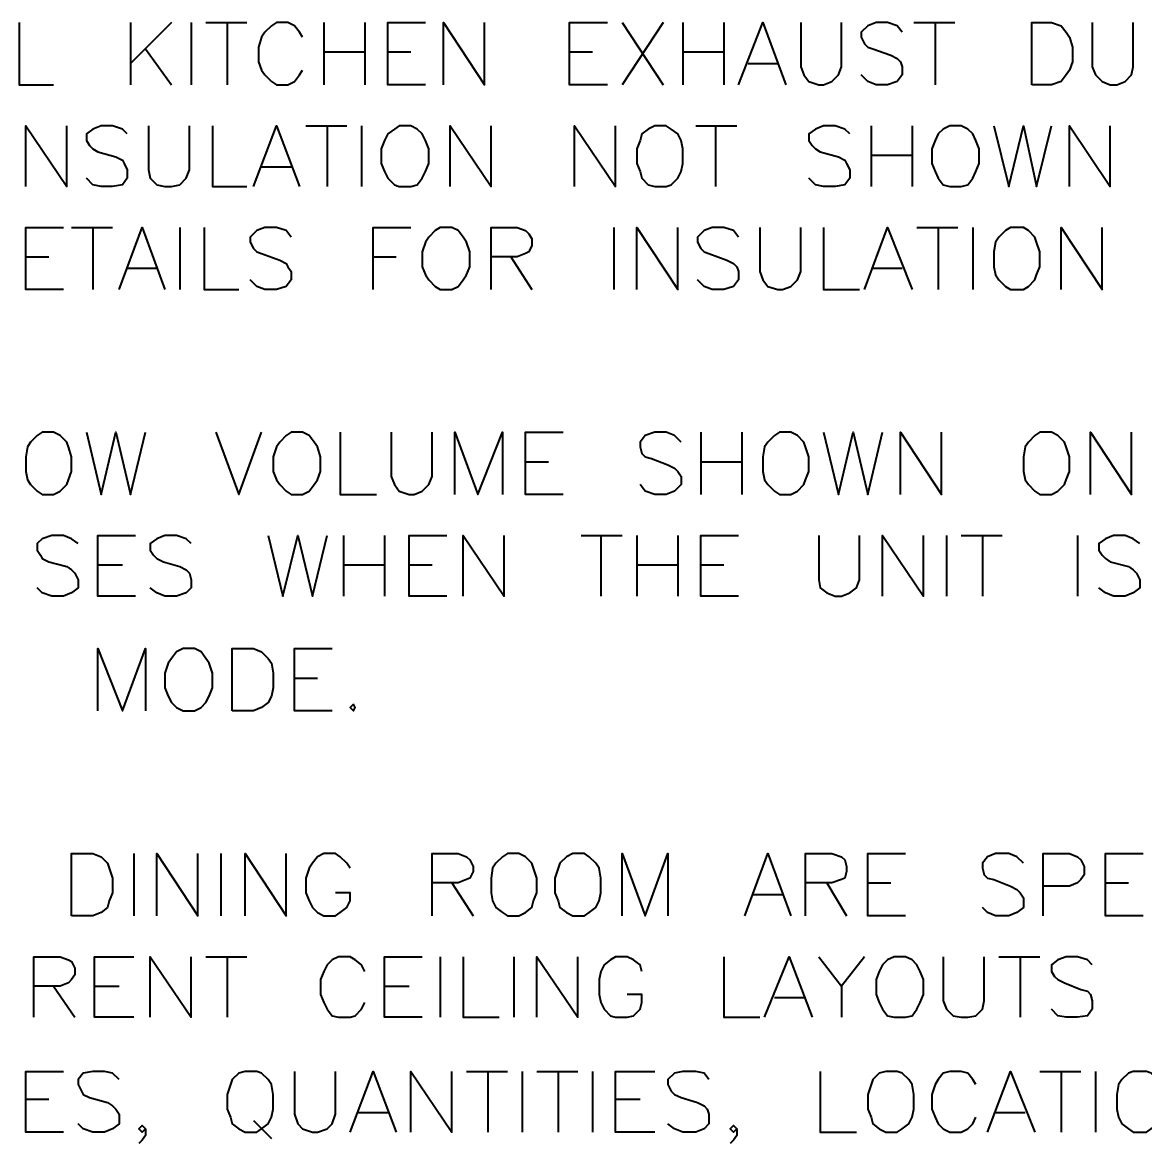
# Model space of a CAD drawing. Header units: inches. Extents: x 5 to 516, y -193 to 129.
# Drawn here: x 363.06 to 369.91, y -171.89 to -165.05 of the extents above; entities that cross this region are included whole.
import ezdxf

# ---------------------------------------------------------------- set-up
doc = ezdxf.new("R2010")
doc.units = ezdxf.units.IN
doc.header["$MEASUREMENT"] = 0
doc.layers.add('PDF10_Geometry', color=7, linetype='Continuous')

msp = doc.modelspace()

# ---------------------------------------------------------------- linework, layer by layer
at = {"layer": 'PDF10_Geometry', "lineweight": 40}
for points in [[(363.0393521, -165.0458871), (363.0393521, -165.4258717), (363.2493435, -165.4258717)], [(363.7193245, -165.0458871), (363.7193245, -165.4258717)], [(363.9693245, -165.0458871), (363.7193346, -165.295877)], [(364.0893196, -165.0458871), (364.0893196, -165.4258717)], [(364.1793126, -165.0458871), (364.4293024, -165.0458871)], [(364.3093039, -165.0458871), (364.3093039, -165.4258717)], [(364.769292, -165.1358835), (364.7492928, -165.1058847), (364.719294, -165.0658863), (364.6792956, -165.0458871), (364.6092985, -165.0458871), (364.5792997, -165.0658863), (364.5393013, -165.1058847), (364.5193021, -165.1358835), (364.499303, -165.195881), (364.499303, -165.2858774), (364.5193021, -165.3358754), (364.5393013, -165.3658741), (364.5792997, -165.4058725), (364.6092985, -165.4258717), (364.6792956, -165.4258717), (364.719294, -165.4058725), (364.7492928, -165.3658741), (364.769292, -165.3358754)], [(364.8992833, -165.0458871), (364.8992833, -165.4258717)], [(365.1492698, -165.0458871), (365.1492698, -165.4258717)], [(365.5192615, -165.4258717), (365.2892709, -165.4258717), (365.2892709, -165.0458871), (365.5192615, -165.0458871)], [(365.6292503, -165.4258717), (365.6292503, -165.0458871), (365.8792401, -165.4258717), (365.8792401, -165.0458871)], [(366.6292199, -165.4258717), (366.3992292, -165.4258717), (366.3992292, -165.0458871), (366.6292199, -165.0458871)], [(366.9692027, -165.0458871), (366.7192128, -165.4258717)], [(366.7192162, -165.0458871), (366.969206, -165.4258717)], [(367.0891978, -165.0458871), (367.0891978, -165.4258717)], [(367.3391842, -165.0458871), (367.3391842, -165.4258717)], [(367.4291772, -165.4258717), (367.5791711, -165.0458871), (367.7191654, -165.4258717)], [(367.8091685, -165.0458871), (367.8091685, -165.3158762), (367.8291677, -165.3658741), (367.8591665, -165.4058725), (367.9191641, -165.4258717), (367.9491629, -165.4258717), (367.9991608, -165.4058725), (368.0391592, -165.3658741), (368.0591584, -165.3158762), (368.0591584, -165.0458871)], [(368.4291366, -165.1058847), (368.3991378, -165.0658863), (368.3391402, -165.0458871), (368.2691431, -165.0458871), (368.2191451, -165.0658863), (368.1791467, -165.1058847), (368.1791467, -165.1358835), (368.1991459, -165.1758818), (368.2191451, -165.195881), (368.2491439, -165.2058806), (368.3591394, -165.245879), (368.3991378, -165.2658782), (368.419137, -165.2858774), (368.4291366, -165.3158762), (368.4291366, -165.3658741), (368.3991378, -165.4058725), (368.3391402, -165.4258717), (368.2691431, -165.4258717), (368.2191451, -165.4058725), (368.1791467, -165.3658741)], [(368.4991371, -165.0458871), (368.749127, -165.0458871)], [(368.6291285, -165.0458871), (368.6291285, -165.4258717)], [(369.5890895, -165.0458871), (369.5890895, -165.3158762), (369.6090887, -165.3658741), (369.649087, -165.4058725), (369.699085, -165.4258717), (369.7390834, -165.4258717), (369.7890813, -165.4058725), (369.8290797, -165.3658741), (369.8390793, -165.3158762), (369.8390793, -165.0458871)], [(363.809331, -165.2058806), (363.9693245, -165.4258717)], [(364.8992833, -165.2258798), (365.1492732, -165.2258798)], [(365.2892709, -165.2258798), (365.4292652, -165.2258798)], [(366.3992292, -165.2258798), (366.5392235, -165.2258798)], [(367.0891978, -165.2258798), (367.3391876, -165.2258798)], [(367.4891815, -165.295877), (367.6691742, -165.295877)], [(363.0793505, -166.0458465), (363.0793505, -165.6758615), (363.3293403, -166.0458465), (363.3293403, -165.6758615)], [(363.6993321, -165.7258595), (363.6693333, -165.6958607), (363.6093357, -165.6758615), (363.5393386, -165.6758615), (363.4893406, -165.6958607), (363.4493422, -165.7258595), (363.4493422, -165.7658579), (363.4693414, -165.7958567), (363.4893406, -165.8158559), (363.5193394, -165.835855), (363.6293349, -165.8658538), (363.6693333, -165.885853), (363.6793329, -165.9058522), (363.6993321, -165.9458506), (363.6993321, -165.9958485), (363.6693333, -166.0358469), (363.6093357, -166.0458465), (363.5393386, -166.0458465), (363.4893406, -166.0358469), (363.4493422, -165.9958485)], [(363.8293234, -165.6758615), (363.8293234, -165.9458506), (363.839323, -165.9958485), (363.8793214, -166.0358469), (363.9293193, -166.0458465), (363.9693177, -166.0458465), (364.0193157, -166.0358469), (364.059314, -165.9958485), (364.0793132, -165.9458506), (364.0793132, -165.6758615)], [(364.2193109, -165.6758615), (364.2193109, -166.0458465), (364.4293024, -166.0458465)], [(364.4692974, -166.0458465), (364.6092917, -165.6758615), (364.749286, -166.0458465)], [(364.7892844, -165.6758615), (365.0392742, -165.6758615)], [(364.9192757, -165.6758615), (364.9192757, -166.0458465)], [(365.1292774, -165.6758615), (365.1292774, -166.0458465)], [(365.6692487, -166.0458465), (365.6692487, -165.6758615), (365.9192385, -166.0458465), (365.9192385, -165.6758615)], [(366.4292178, -166.0458465), (366.4292178, -165.6758615), (366.6792076, -166.0458465), (366.6792076, -165.6758615)], [(367.1691945, -165.6758615), (367.4191844, -165.6758615)], [(367.2891897, -165.6758615), (367.2891897, -166.0458465)], [(368.1091496, -165.7258595), (368.0791508, -165.6958607), (368.0191532, -165.6758615), (367.9491561, -165.6758615), (367.8991581, -165.6958607), (367.8591597, -165.7258595), (367.8591597, -165.7658579), (367.8791589, -165.7958567), (367.8991581, -165.8158559), (367.9291569, -165.835855), (368.0391524, -165.8658538), (368.0791508, -165.885853), (368.0891504, -165.9058522), (368.1091496, -165.9458506), (368.1091496, -165.9958485), (368.0791508, -166.0358469), (368.0191532, -166.0458465), (367.9491561, -166.0458465), (367.8991581, -166.0358469), (367.8591597, -165.9958485)], [(368.2391545, -165.6758615), (368.2391545, -166.0458465)], [(368.4891409, -165.6758615), (368.4891409, -166.0458465)], [(368.9891138, -165.6758615), (369.0791102, -166.0458465), (369.1691065, -165.6758615), (369.2491033, -166.0458465), (369.3390996, -165.6758615)], [(369.4491019, -166.0458465), (369.4491019, -165.6758615), (369.6990918, -166.0458465), (369.6990918, -165.6758615)], [(368.2391545, -165.8558542), (368.4891443, -165.8558542)], [(364.519292, -165.9258514), (364.6992847, -165.9258514)], [(363.3093411, -166.6758209), (363.0793505, -166.6758209), (363.0793505, -166.2958364), (363.3093411, -166.2958364)], [(363.3593391, -166.2958364), (363.6093289, -166.2958364)], [(363.489344, -166.2958364), (363.489344, -166.6758209)], [(363.6493375, -166.6758209), (363.7893318, -166.2958364), (363.9293261, -166.6758209)], [(364.0193191, -166.2958364), (364.0193191, -166.6758209)], [(364.1693164, -166.2958364), (364.1693164, -166.6758209), (364.3793078, -166.6758209)], [(364.6992914, -166.3558339), (364.6692927, -166.3158356), (364.6092951, -166.2958364), (364.5392979, -166.2958364), (364.4893, -166.3158356), (364.4493016, -166.3558339), (364.4493016, -166.3858327), (364.4693008, -166.4258311), (364.4893, -166.4458303), (364.5192988, -166.4558299), (364.6292943, -166.4958282), (364.6692927, -166.5158274), (364.6792923, -166.5358266), (364.6992914, -166.5658254), (364.6992914, -166.6158234), (364.6692927, -166.6558217), (364.6092951, -166.6758209), (364.5392979, -166.6758209), (364.4893, -166.6558217), (364.4493016, -166.6158234)], [(365.1992779, -166.6758209), (365.1992779, -166.2958364), (365.4292686, -166.2958364)], [(365.9192487, -166.6758209), (365.9192487, -166.2958364), (366.0792422, -166.2958364), (366.1292402, -166.3158356), (366.1492393, -166.3358347), (366.1692385, -166.3658335), (366.1692385, -166.4058319), (366.1492393, -166.4458303), (366.1292402, -166.4558299), (366.0792422, -166.4758291), (365.9192487, -166.4758291)], [(366.6692081, -166.2958364), (366.6692081, -166.6758209)], [(366.8092091, -166.6758209), (366.8092091, -166.2958364), (367.059199, -166.6758209), (367.059199, -166.2958364)], [(367.4291772, -166.3558339), (367.3991784, -166.3158356), (367.3391808, -166.2958364), (367.2691837, -166.2958364), (367.2191857, -166.3158356), (367.1791873, -166.3558339), (367.1791873, -166.3858327), (367.1991865, -166.4258311), (367.2191857, -166.4458303), (367.2491845, -166.4558299), (367.35918, -166.4958282), (367.3991784, -166.5158274), (367.4191776, -166.5358266), (367.4291772, -166.5658254), (367.4291772, -166.6158234), (367.3991784, -166.6558217), (367.3391808, -166.6758209), (367.2691837, -166.6758209), (367.2191857, -166.6558217), (367.1791873, -166.6158234)], [(367.5591685, -166.2958364), (367.5591685, -166.5658254), (367.5791677, -166.6158234), (367.6091665, -166.6558217), (367.6691641, -166.6758209), (367.6991628, -166.6758209), (367.7491608, -166.6558217), (367.7891592, -166.6158234), (367.8091584, -166.5658254), (367.8091584, -166.2958364)], [(367.9491561, -166.2958364), (367.9491561, -166.6758209), (368.1691471, -166.6758209)], [(368.1991425, -166.6758209), (368.3391368, -166.2958364), (368.4891308, -166.6758209)], [(368.5191295, -166.2958364), (368.7691194, -166.2958364)], [(368.6491344, -166.2958364), (368.6491344, -166.6758209)], [(368.8591225, -166.2958364), (368.8591225, -166.6758209)], [(369.3990938, -166.6758209), (369.3990938, -166.2958364), (369.6490836, -166.6758209), (369.6490836, -166.2958364)], [(363.0793505, -166.4758291), (363.2193448, -166.4758291)], [(365.1992779, -166.4758291), (365.3392722, -166.4758291)], [(366.0392302, -166.4758291), (366.169225, -166.6758209)], [(363.6993321, -166.5458262), (363.8793247, -166.5458262)], [(368.2491507, -166.5458262), (368.4291434, -166.5458262)], [(363.4493456, -167.5457856), (363.5393419, -167.9257702), (363.6293383, -167.5457856), (363.7193346, -167.9257702), (363.809331, -167.5457856)], [(364.2393033, -167.5457856), (364.3792977, -167.9257702), (364.519292, -167.5457856)], [(364.9992725, -167.5457856), (364.9992725, -167.9257702), (365.2192635, -167.9257702)], [(365.3092633, -167.5457856), (365.3092633, -167.8157746), (365.3292625, -167.8657726), (365.3592613, -167.905771), (365.4192588, -167.9257702), (365.4492576, -167.9257702), (365.4992556, -167.905771), (365.5392539, -167.8657726), (365.5592531, -167.8157746), (365.5592531, -167.5457856)], [(365.6992508, -167.9257702), (365.6992508, -167.5457856), (365.8392452, -167.9257702), (365.9892391, -167.5457856), (365.9892391, -167.9257702)], [(366.3592274, -167.9257702), (366.1292368, -167.9257702), (366.1292368, -167.5457856), (366.3592274, -167.5457856)], [(367.079188, -167.6057832), (367.0391896, -167.5657848), (366.9891917, -167.5457856), (366.9191945, -167.5457856), (366.8591969, -167.5657848), (366.8291982, -167.6057832), (366.8291982, -167.6357819), (366.8391978, -167.6757803), (366.8591969, -167.6957795), (366.8991953, -167.7057791), (366.9991913, -167.7457775), (367.0391896, -167.7657767), (367.0591888, -167.7857759), (367.079188, -167.8157746), (367.079188, -167.8657726), (367.0391896, -167.905771), (366.9891917, -167.9257702), (366.9191945, -167.9257702), (366.8591969, -167.905771), (366.8291982, -167.8657726)], [(367.1991967, -167.5457856), (367.1991967, -167.9257702)], [(367.4491832, -167.5457856), (367.4491832, -167.9257702)], [(367.9491561, -167.5457856), (368.0391524, -167.9257702), (368.1291488, -167.5457856), (368.2191451, -167.9257702), (368.3091415, -167.5457856)], [(368.4191404, -167.9257702), (368.4191404, -167.5457856), (368.6691302, -167.9257702), (368.6691302, -167.5457856)], [(369.5790933, -167.9257702), (369.5790933, -167.5457856), (369.8290831, -167.9257702), (369.8290831, -167.5457856)], [(366.1292368, -167.7257783), (366.2692311, -167.7257783)], [(367.1991967, -167.7257783), (367.4491866, -167.7257783)], [(363.3993375, -168.225758), (363.3593391, -168.1957592), (363.3093411, -168.17576), (363.239344, -168.17576), (363.1793464, -168.1957592), (363.1493476, -168.225758), (363.1493476, -168.2657564), (363.1693468, -168.2957551), (363.1793464, -168.3157543), (363.2193448, -168.3357535), (363.3293403, -168.3657523), (363.3593391, -168.3857515), (363.3793383, -168.4057507), (363.3993375, -168.4457491), (363.3993375, -168.495747), (363.3593391, -168.5257458), (363.3093411, -168.545745), (363.239344, -168.545745), (363.1793464, -168.5257458), (363.1493476, -168.495747)], [(363.7493232, -168.545745), (363.5193326, -168.545745), (363.5193326, -168.17576), (363.7493232, -168.17576)], [(364.0893196, -168.225758), (364.0593208, -168.1957592), (363.9993233, -168.17576), (363.9293261, -168.17576), (363.8793281, -168.1957592), (363.8393298, -168.225758), (363.8393298, -168.2657564), (363.8593289, -168.2957551), (363.8793281, -168.3157543), (363.9193265, -168.3357535), (364.0193225, -168.3657523), (364.0593208, -168.3857515), (364.07932, -168.4057507), (364.0893196, -168.4457491), (364.0893196, -168.495747), (364.0593208, -168.5257458), (363.9993233, -168.545745), (363.9293261, -168.545745), (363.8793281, -168.5257458), (363.8393298, -168.495747)], [(364.5592903, -168.17576), (364.6492867, -168.545745), (364.739283, -168.17576), (364.8292794, -168.545745), (364.9192757, -168.17576)], [(365.0192785, -168.17576), (365.0192785, -168.545745)], [(365.2692649, -168.17576), (365.2692649, -168.545745)], [(365.6492529, -168.545745), (365.4192622, -168.545745), (365.4192622, -168.17576), (365.6492529, -168.17576)], [(365.7492454, -168.545745), (365.7492454, -168.17576), (365.9992353, -168.545745), (365.9992353, -168.17576)], [(366.4692162, -168.17576), (366.719206, -168.17576)], [(366.5892113, -168.17576), (366.5892113, -168.545745)], [(366.8092091, -168.17576), (366.8092091, -168.545745)], [(367.0591956, -168.17576), (367.0591956, -168.545745)], [(367.4291874, -168.545745), (367.1991967, -168.545745), (367.1991967, -168.17576), (367.4291874, -168.17576)], [(367.9191675, -168.17576), (367.9191675, -168.4457491), (367.9291671, -168.495747), (367.9691654, -168.5257458), (368.0191634, -168.545745), (368.0591618, -168.545745), (368.1091597, -168.5257458), (368.1491581, -168.495747), (368.1691573, -168.4457491), (368.1691573, -168.17576)], [(368.3091415, -168.545745), (368.3091415, -168.17576), (368.5591313, -168.545745), (368.5591313, -168.17576)], [(368.699129, -168.17576), (368.699129, -168.545745)], [(368.789122, -168.17576), (369.0391118, -168.17576)], [(368.9191133, -168.17576), (368.9191133, -168.545745)], [(369.4990965, -168.17576), (369.4990965, -168.545745)], [(369.8790743, -168.225758), (369.8390759, -168.1957592), (369.789078, -168.17576), (369.7190808, -168.17576), (369.6690828, -168.1957592), (369.6290845, -168.225758), (369.6290845, -168.2657564), (369.6490836, -168.2957551), (369.6690828, -168.3157543), (369.6990816, -168.3357535), (369.8090771, -168.3657523), (369.8390759, -168.3857515), (369.8590751, -168.4057507), (369.8790743, -168.4457491), (369.8790743, -168.495747), (369.8390759, -168.5257458), (369.789078, -168.545745), (369.7190808, -168.545745), (369.6690828, -168.5257458), (369.6290845, -168.495747)], [(363.5193326, -168.3557527), (363.6693265, -168.3557527)], [(365.0192785, -168.3557527), (365.2692683, -168.3557527)], [(365.4192622, -168.3557527), (365.5592565, -168.3557527)], [(366.8092091, -168.3557527), (367.059199, -168.3557527)], [(367.1991967, -168.3557527), (367.339191, -168.3557527)], [(363.5193326, -169.2457166), (363.5193326, -168.865732), (363.6693265, -169.2457166), (363.8093208, -168.865732), (363.8093208, -169.2457166)], [(364.9492745, -169.2457166), (364.7192839, -169.2457166), (364.7192839, -168.865732), (364.9492745, -168.865732)], [(364.7192839, -169.0457247), (364.8592782, -169.0457247)], [(363.7393304, -170.1156812), (363.7393304, -170.4956658)], [(363.879318, -170.4956658), (363.879318, -170.1156812), (364.1293078, -170.4956658), (364.1293078, -170.1156812)], [(364.2693055, -170.1156812), (364.2693055, -170.4956658)], [(364.4193028, -170.4956658), (364.4193028, -170.1156812), (364.6692927, -170.4956658), (364.6692927, -170.1156812)], [(365.0592768, -170.2056776), (365.0392776, -170.1756788), (364.9992793, -170.1356804), (364.9692805, -170.1156812), (364.8992833, -170.1156812), (364.8592849, -170.1356804), (364.8292862, -170.1756788), (364.809287, -170.2056776), (364.7892878, -170.2656751), (364.7892878, -170.3556715), (364.809287, -170.4056695), (364.8292862, -170.4456678), (364.8592849, -170.4756666), (364.8992833, -170.4956658), (364.9692805, -170.4956658), (364.9992793, -170.4756666), (365.0392776, -170.4456678), (365.0592768, -170.4056695), (365.0592768, -170.3556715), (364.9692805, -170.3556715)], [(365.5592497, -170.4956658), (365.5592497, -170.1156812), (365.7192432, -170.1156812), (365.7692412, -170.1356804), (365.7892404, -170.1556796), (365.8092396, -170.195678), (365.8092396, -170.2256768), (365.7892404, -170.2656751), (365.7692412, -170.2756747), (365.7192432, -170.2956739), (365.5592497, -170.2956739)], [(366.7192162, -170.4956658), (366.7192162, -170.1156812), (366.8592105, -170.4956658), (366.9992048, -170.1156812), (366.9992048, -170.4956658)], [(367.4691756, -170.4956658), (367.6091699, -170.1156812), (367.7491642, -170.4956658)], [(367.8391707, -170.4956658), (367.8391707, -170.1156812), (367.9991642, -170.1156812), (368.0591618, -170.1356804), (368.079161, -170.1556796), (368.0891606, -170.195678), (368.0891606, -170.2256768), (368.079161, -170.2656751), (368.0591618, -170.2756747), (367.9991642, -170.2956739), (367.8391707, -170.2956739)], [(368.4491392, -170.4956658), (368.2191485, -170.4956658), (368.2191485, -170.1156812), (368.4491392, -170.1156812)], [(369.1691133, -170.1756788), (369.1291149, -170.1356804), (369.079117, -170.1156812), (368.9991202, -170.1156812), (368.9491222, -170.1356804), (368.9191235, -170.1756788), (368.9191235, -170.2056776), (368.9291231, -170.245676), (368.9491222, -170.2656751), (368.9891206, -170.2756747), (369.0891166, -170.3156731), (369.1291149, -170.3356723), (369.1491141, -170.3556715), (369.1691133, -170.3856703), (369.1691133, -170.4456678), (369.1291149, -170.4756666), (369.079117, -170.4956658), (368.9991202, -170.4956658), (368.9491222, -170.4756666), (368.9191235, -170.4456678)], [(369.2891084, -170.4956658), (369.2891084, -170.1156812), (369.4491019, -170.1156812), (369.4990999, -170.1356804), (369.5190991, -170.1556796), (369.5390983, -170.195678), (369.5390983, -170.245676), (369.5190991, -170.2756747), (369.4990999, -170.2956739), (369.4491019, -170.3156731), (369.2891084, -170.3156731)], [(369.8990769, -170.4956658), (369.6690862, -170.4956658), (369.6690862, -170.1156812), (369.8990769, -170.1156812)], [(365.6792584, -170.2956739), (365.8092532, -170.4956658)], [(367.969162, -170.2956739), (368.0891572, -170.4956658)], [(368.2191485, -170.2956739), (368.3591428, -170.2956739)], [(369.6690862, -170.2956739), (369.8090805, -170.2956739)], [(367.5191837, -170.3656711), (367.6991764, -170.3656711)], [(363.1293586, -171.1156406), (363.1293586, -170.7456556), (363.2893521, -170.7456556), (363.3393501, -170.7656548), (363.3593493, -170.7756544), (363.3793484, -170.8156528), (363.3793484, -170.8556512), (363.3593493, -170.88565), (363.3393501, -170.9056492), (363.2893521, -170.9256483), (363.1293586, -170.9256483)], [(363.7393304, -171.1156406), (363.4993402, -171.1156406), (363.4993402, -170.7456556), (363.7393304, -170.7456556)], [(363.8393196, -171.1156406), (363.8393196, -170.7456556), (364.0893094, -171.1156406), (364.0893094, -170.7456556)], [(364.1793126, -170.7456556), (364.4293024, -170.7456556)], [(364.3093039, -170.7456556), (364.3093039, -171.1156406)], [(365.1492698, -170.835652), (365.1292706, -170.7956536), (365.0892722, -170.7656548), (365.0592734, -170.7456556), (364.9892763, -170.7456556), (364.9492779, -170.7656548), (364.9192791, -170.7956536), (364.8992799, -170.835652), (364.8792807, -170.88565), (364.8792807, -170.9756463), (364.8992799, -171.0256443), (364.9192791, -171.0656427), (364.9492779, -171.105641), (364.9892763, -171.1156406), (365.0592734, -171.1156406), (365.0892722, -171.105641), (365.1292706, -171.0656427), (365.1492698, -171.0256443)], [(365.4992556, -171.1156406), (365.2692649, -171.1156406), (365.2692649, -170.7456556), (365.4992556, -170.7456556)], [(365.6092579, -170.7456556), (365.6092579, -171.1156406)], [(365.7492454, -170.7456556), (365.7492454, -171.1156406), (365.9692365, -171.1156406)], [(366.0592362, -170.7456556), (366.0592362, -171.1156406)], [(366.1992237, -171.1156406), (366.1992237, -170.7456556), (366.4492136, -171.1156406), (366.4492136, -170.7456556)], [(366.8391978, -170.835652), (366.8291982, -170.7956536), (366.7891998, -170.7656548), (366.7492014, -170.7456556), (366.6792043, -170.7456556), (366.6492055, -170.7656548), (366.6092071, -170.7956536), (366.5892079, -170.835652), (366.5792083, -170.88565), (366.5792083, -170.9756463), (366.5892079, -171.0256443), (366.6092071, -171.0656427), (366.6492055, -171.105641), (366.6792043, -171.1156406), (366.7492014, -171.1156406), (366.7891998, -171.105641), (366.8291982, -171.0656427), (366.8391978, -171.0256443), (366.8391978, -170.9756463), (366.7492014, -170.9756463)], [(367.3391842, -170.7456556), (367.3391842, -171.1156406), (367.5591753, -171.1156406)], [(367.5891707, -171.1156406), (367.7391646, -170.7456556), (367.8791589, -171.1156406)], [(367.9191675, -170.7456556), (368.0591618, -170.9256483), (368.0591618, -171.1156406)], [(368.1991425, -170.7456556), (368.0591482, -170.9256483)], [(368.679123, -170.7456556), (368.679123, -171.0156447), (368.6991222, -171.0656427), (368.7391206, -171.105641), (368.7891186, -171.1156406), (368.8291169, -171.1156406), (368.8791149, -171.105641), (368.9191133, -171.0656427), (368.9291129, -171.0156447), (368.9291129, -170.7456556)], [(369.019116, -170.7456556), (369.2691059, -170.7456556)], [(369.1491073, -170.7456556), (369.1491073, -171.1156406)], [(369.5890895, -170.7956536), (369.5590907, -170.7656548), (369.4990931, -170.7456556), (369.429096, -170.7456556), (369.379098, -170.7656548), (369.3390996, -170.7956536), (369.3390996, -170.835652), (369.3590988, -170.8656508), (369.379098, -170.88565), (369.4190964, -170.9056492), (369.5190923, -170.9456475), (369.5590907, -170.9556471), (369.5790899, -170.9756463), (369.5890895, -171.0156447), (369.5890895, -171.0656427), (369.5590907, -171.105641), (369.4990931, -171.1156406), (369.429096, -171.1156406), (369.379098, -171.105641), (369.3390996, -171.0656427)], [(363.2493537, -170.9256483), (363.3793484, -171.1156406)], [(363.4993402, -170.9256483), (363.6493341, -170.9256483)], [(365.2692649, -170.9256483), (365.4192588, -170.9256483)], [(367.649175, -170.9956455), (367.8291677, -170.9956455)], [(363.3093411, -171.8156122), (363.0793505, -171.8156122), (363.0793505, -171.4456272), (363.3093411, -171.4456272)], [(363.6493375, -171.4956252), (363.6093391, -171.4556268), (363.5593411, -171.4456272), (363.489344, -171.4456272), (363.4293464, -171.4556268), (363.3993476, -171.4956252), (363.3993476, -171.525624), (363.4193468, -171.5656223), (363.4293464, -171.5856215), (363.4693448, -171.6056207), (363.5793403, -171.6356195), (363.6093391, -171.6556187), (363.6293383, -171.6756179), (363.6493375, -171.7056167), (363.6493375, -171.7656142), (363.6093391, -171.795613), (363.5593411, -171.8156122), (363.489344, -171.8156122), (363.4293464, -171.795613), (363.3993476, -171.7656142)], [(364.7192839, -171.4456272), (364.7192839, -171.7056167), (364.739283, -171.7656142), (364.7692818, -171.795613), (364.8292794, -171.8156122), (364.8592782, -171.8156122), (364.9192757, -171.795613), (364.9492745, -171.7656142), (364.9692737, -171.7056167), (364.9692737, -171.4456272)], [(365.0592768, -171.8156122), (365.1992711, -171.4456272), (365.3392655, -171.8156122)], [(365.4292584, -171.8156122), (365.4292584, -171.4456272), (365.6792483, -171.8156122), (365.6792483, -171.4456272)], [(365.7692514, -171.4456272), (366.0192412, -171.4456272)], [(365.8992427, -171.4456272), (365.8992427, -171.8156122)], [(366.1092308, -171.4456272), (366.1092308, -171.8156122)], [(366.1992237, -171.4456272), (366.4492136, -171.4456272)], [(366.3292286, -171.4456272), (366.3292286, -171.8156122)], [(366.5392167, -171.4456272), (366.5392167, -171.8156122)], [(366.9191945, -171.8156122), (366.6792043, -171.8156122), (366.6792043, -171.4456272), (366.9191945, -171.4456272)], [(367.2491913, -171.4956252), (367.2191925, -171.4556268), (367.1691945, -171.4456272), (367.0891978, -171.4456272), (367.0391998, -171.4556268), (366.9992014, -171.4956252), (366.9992014, -171.525624), (367.0192006, -171.5656223), (367.0391998, -171.5856215), (367.0791982, -171.6056207), (367.1791941, -171.6356195), (367.2191925, -171.6556187), (367.2391917, -171.6756179), (367.2491913, -171.7056167), (367.2491913, -171.7656142), (367.2191925, -171.795613), (367.1691945, -171.8156122), (367.0891978, -171.8156122), (367.0391998, -171.795613), (366.9992014, -171.7656142)], [(367.9291637, -171.4456272), (367.9291637, -171.8156122), (368.1491547, -171.8156122)], [(368.8791285, -171.525624), (368.8591293, -171.4956252), (368.8291305, -171.4556268), (368.7891321, -171.4456272), (368.719135, -171.4456272), (368.6791366, -171.4556268), (368.6491378, -171.4956252), (368.6291386, -171.525624), (368.6091394, -171.5856215), (368.6091394, -171.6756179), (368.6291386, -171.7256159), (368.6491378, -171.7656142), (368.6791366, -171.795613), (368.719135, -171.8156122), (368.7891321, -171.8156122), (368.8291305, -171.795613), (368.8591293, -171.7656142), (368.8791285, -171.7256159)], [(368.9491155, -171.8156122), (369.0891098, -171.4456272), (369.2391037, -171.8156122)], [(369.2691025, -171.4456272), (369.5190923, -171.4456272)], [(369.3990938, -171.4456272), (369.3990938, -171.8156122)], [(369.6090954, -171.4456272), (369.6090954, -171.8156122)], [(363.0793505, -171.6156203), (363.2193448, -171.6156203)], [(366.6792043, -171.6156203), (366.8291982, -171.6156203)], [(365.1092714, -171.6956171), (365.2892641, -171.6956171)], [(368.99911, -171.6956171), (369.1791027, -171.6956171)], [(363.809331, -171.795613), (363.7893318, -171.8156122), (363.7693326, -171.795613), (363.7893318, -171.7756138), (363.809331, -171.795613), (363.809331, -171.8356114), (363.7893318, -171.8656102), (363.7693326, -171.8856094)], [(364.4692974, -171.745615), (364.5792929, -171.8556106)], [(367.419181, -171.795613), (367.3991818, -171.8156122), (367.3791826, -171.795613), (367.3991818, -171.7756138), (367.419181, -171.795613), (367.419181, -171.8356114), (367.3991818, -171.8656102), (367.3791826, -171.8856094)]]:
    msp.add_lwpolyline(points, dxfattribs=at)
for points in [[(369.2191079, -165.4258717), (369.2191079, -165.0458871), (369.339103, -165.0458871), (369.3991006, -165.0658863), (369.4290994, -165.1058847), (369.4490985, -165.1358835), (369.4690977, -165.195881), (369.4690977, -165.2858774), (369.4490985, -165.3358754), (369.4290994, -165.3658741), (369.3991006, -165.4058725), (369.339103, -165.4258717)], [(365.3592714, -165.6758615), (365.3292726, -165.6958607), (365.2892743, -165.7258595), (365.2692751, -165.7658579), (365.2492759, -165.8158559), (365.2492759, -165.9058522), (365.2692751, -165.9558502), (365.2892743, -165.9958485), (365.3292726, -166.0358469), (365.3592714, -166.0458465), (365.4292686, -166.0458465), (365.469267, -166.0358469), (365.4992657, -165.9958485), (365.5192649, -165.9558502), (365.5392641, -165.9058522), (365.5392641, -165.8158559), (365.5192649, -165.7658579), (365.4992657, -165.7258595), (365.469267, -165.6958607), (365.4292686, -165.6758615)], [(366.9191945, -165.6758615), (366.8791961, -165.6958607), (366.8391978, -165.7258595), (366.8291982, -165.7658579), (366.809199, -165.8158559), (366.809199, -165.9058522), (366.8291982, -165.9558502), (366.8391978, -165.9958485), (366.8791961, -166.0358469), (366.9191945, -166.0458465), (366.9891917, -166.0458465), (367.0191904, -166.0358469), (367.0591888, -165.9958485), (367.079188, -165.9558502), (367.0891876, -165.9058522), (367.0891876, -165.8158559), (367.079188, -165.7658579), (367.0591888, -165.7258595), (367.0191904, -165.6958607), (366.9891917, -165.6758615)], [(368.719135, -165.6758615), (368.6791366, -165.6958607), (368.6491378, -165.7258595), (368.6291386, -165.7658579), (368.6091394, -165.8158559), (368.6091394, -165.9058522), (368.6291386, -165.9558502), (368.6491378, -165.9958485), (368.6791366, -166.0358469), (368.719135, -166.0458465), (368.7891321, -166.0458465), (368.8291305, -166.0358469), (368.8591293, -165.9958485), (368.8791285, -165.9558502), (368.8991277, -165.9058522), (368.8991277, -165.8158559), (368.8791285, -165.7658579), (368.8591293, -165.7258595), (368.8291305, -165.6958607), (368.7891321, -165.6758615)], [(365.6092579, -166.2958364), (365.5792591, -166.3158356), (365.5392607, -166.3558339), (365.5192615, -166.3858327), (365.4992623, -166.4458303), (365.4992623, -166.5358266), (365.5192615, -166.5858246), (365.5392607, -166.6158234), (365.5792591, -166.6558217), (365.6092579, -166.6758209), (365.679255, -166.6758209), (365.7192534, -166.6558217), (365.7492522, -166.6158234), (365.7692514, -166.5858246), (365.7892506, -166.5358266), (365.7892506, -166.4458303), (365.7692514, -166.3858327), (365.7492522, -166.3558339), (365.7192534, -166.3158356), (365.679255, -166.2958364)], [(369.0891166, -166.2958364), (369.0591178, -166.3158356), (369.0191194, -166.3558339), (368.9991202, -166.3858327), (368.9891206, -166.4458303), (368.9891206, -166.5358266), (368.9991202, -166.5858246), (369.0191194, -166.6158234), (369.0591178, -166.6558217), (369.0891166, -166.6758209), (369.1691133, -166.6758209), (369.1991121, -166.6558217), (369.2391105, -166.6158234), (369.2491101, -166.5858246), (369.2691092, -166.5358266), (369.2691092, -166.4458303), (369.2491101, -166.3858327), (369.2391105, -166.3558339), (369.1991121, -166.3158356), (369.1691133, -166.2958364)], [(363.1793532, -167.5457856), (363.1493544, -167.5657848), (363.109356, -167.6057832), (363.0893568, -167.6357819), (363.0793572, -167.6957795), (363.0793572, -167.7857759), (363.0893568, -167.8357738), (363.109356, -167.8657726), (363.1493544, -167.905771), (363.1793532, -167.9257702), (363.2493503, -167.9257702), (363.2893487, -167.905771), (363.3293471, -167.8657726), (363.3393467, -167.8357738), (363.3593459, -167.7857759), (363.3593459, -167.6957795), (363.3393467, -167.6357819), (363.3293471, -167.6057832), (363.2893487, -167.5657848), (363.2493503, -167.5457856)], [(364.6992914, -167.5457856), (364.6692927, -167.5657848), (364.6292943, -167.6057832), (364.6092951, -167.6357819), (364.5892959, -167.6957795), (364.5892959, -167.7857759), (364.6092951, -167.8357738), (364.6292943, -167.8657726), (364.6692927, -167.905771), (364.6992914, -167.9257702), (364.7692886, -167.9257702), (364.809287, -167.905771), (364.8392858, -167.8657726), (364.8592849, -167.8357738), (364.8792841, -167.7857759), (364.8792841, -167.6957795), (364.8592849, -167.6357819), (364.8392858, -167.6057832), (364.809287, -167.5657848), (364.7692886, -167.5457856)], [(367.6791772, -167.5457856), (367.6491784, -167.5657848), (367.6091801, -167.6057832), (367.5891809, -167.6357819), (367.5791813, -167.6957795), (367.5791813, -167.7857759), (367.5891809, -167.8357738), (367.6091801, -167.8657726), (367.6491784, -167.905771), (367.6791772, -167.9257702), (367.7491744, -167.9257702), (367.7891727, -167.905771), (367.8291711, -167.8657726), (367.8391707, -167.8357738), (367.8591699, -167.7857759), (367.8591699, -167.6957795), (367.8391707, -167.6357819), (367.8291711, -167.6057832), (367.7891727, -167.5657848), (367.7491744, -167.5457856)], [(369.2691025, -167.5457856), (369.2391037, -167.5657848), (369.1991053, -167.6057832), (369.1791061, -167.6357819), (369.1691065, -167.6957795), (369.1691065, -167.7857759), (369.1791061, -167.8357738), (369.1991053, -167.8657726), (369.2391037, -167.905771), (369.2691025, -167.9257702), (369.3390996, -167.9257702), (369.379098, -167.905771), (369.4190964, -167.8657726), (369.429096, -167.8357738), (369.4490952, -167.7857759), (369.4490952, -167.6957795), (369.429096, -167.6357819), (369.4190964, -167.6057832), (369.379098, -167.5657848), (369.3390996, -167.5457856)], [(364.0393115, -168.865732), (363.9993131, -168.8857312), (363.9693143, -168.9257296), (363.9493151, -168.9557283), (363.9293159, -169.0157259), (363.9293159, -169.1057223), (363.9493151, -169.1557202), (363.9693143, -169.1957186), (363.9993131, -169.2257174), (364.0393115, -169.2457166), (364.1093086, -169.2457166), (364.149307, -169.2257174), (364.1793058, -169.1957186), (364.199305, -169.1557202), (364.2193042, -169.1057223), (364.2193042, -169.0157259), (364.199305, -168.9557283), (364.1793058, -168.9257296), (364.149307, -168.8857312), (364.1093086, -168.865732)], [(364.3393061, -169.2457166), (364.3393061, -168.865732), (364.4693008, -168.865732), (364.5192988, -168.8857312), (364.5592971, -168.9257296), (364.5792963, -168.9557283), (364.5892959, -169.0157259), (364.5892959, -169.1057223), (364.5792963, -169.1557202), (364.5592971, -169.1957186), (364.5192988, -169.2257174), (364.4693008, -169.2457166)], [(365.0792692, -169.2057182), (365.05927, -169.2257174), (365.0792692, -169.2457166), (365.0892688, -169.2257174)], [(363.3593391, -170.4956658), (363.3593391, -170.1156812), (363.4893338, -170.1156812), (363.5393318, -170.1356804), (363.5793301, -170.1756788), (363.5893297, -170.2056776), (363.6093289, -170.2656751), (363.6093289, -170.3556715), (363.5893297, -170.4056695), (363.5793301, -170.4456678), (363.5393318, -170.4756666), (363.4893338, -170.4956658)], [(366.0192378, -170.1156812), (365.9892391, -170.1356804), (365.9492407, -170.1756788), (365.9292415, -170.2056776), (365.9192419, -170.2656751), (365.9192419, -170.3556715), (365.9292415, -170.4056695), (365.9492407, -170.4456678), (365.9892391, -170.4756666), (366.0192378, -170.4956658), (366.089235, -170.4956658), (366.1292334, -170.4756666), (366.1692317, -170.4456678), (366.1792313, -170.4056695), (366.1992305, -170.3556715), (366.1992305, -170.2656751), (366.1792313, -170.2056776), (366.1692317, -170.1756788), (366.1292334, -170.1356804), (366.089235, -170.1156812)], [(366.4192216, -170.1156812), (366.3792232, -170.1356804), (366.3392248, -170.1756788), (366.3292253, -170.2056776), (366.3092261, -170.2656751), (366.3092261, -170.3556715), (366.3292253, -170.4056695), (366.3392248, -170.4456678), (366.3792232, -170.4756666), (366.4192216, -170.4956658), (366.4892188, -170.4956658), (366.5192175, -170.4756666), (366.5592159, -170.4456678), (366.5792151, -170.4056695), (366.5892147, -170.3556715), (366.5892147, -170.2656751), (366.5792151, -170.2056776), (366.5592159, -170.1756788), (366.5192175, -170.1356804), (366.4892188, -170.1156812)], [(368.379142, -170.7456556), (368.3391436, -170.7656548), (368.3091448, -170.7956536), (368.2891457, -170.835652), (368.2691465, -170.88565), (368.2691465, -170.9756463), (368.2891457, -171.0256443), (368.3091448, -171.0656427), (368.3391436, -171.105641), (368.379142, -171.1156406), (368.4491392, -171.1156406), (368.4891375, -171.105641), (368.5191363, -171.0656427), (368.5391355, -171.0256443), (368.5591347, -170.9756463), (368.5591347, -170.88565), (368.5391355, -170.835652), (368.5191363, -170.7956536), (368.4891375, -170.7656548), (368.4491392, -170.7456556)], [(364.4193028, -171.4456272), (364.3793044, -171.4556268), (364.3393061, -171.4956252), (364.3293065, -171.525624), (364.3093073, -171.5856215), (364.3093073, -171.6756179), (364.3293065, -171.7256159), (364.3393061, -171.7656142), (364.3793044, -171.795613), (364.4193028, -171.8156122), (364.4893, -171.8156122), (364.5192988, -171.795613), (364.5592971, -171.7656142), (364.5792963, -171.7256159), (364.5892959, -171.6756179), (364.5892959, -171.5856215), (364.5792963, -171.525624), (364.5592971, -171.4956252), (364.5192988, -171.4556268), (364.4893, -171.4456272)], [(368.3291474, -171.4456272), (368.289149, -171.4556268), (368.2491507, -171.4956252), (368.2391511, -171.525624), (368.2191519, -171.5856215), (368.2191519, -171.6756179), (368.2391511, -171.7256159), (368.2491507, -171.7656142), (368.289149, -171.795613), (368.3291474, -171.8156122), (368.3991446, -171.8156122), (368.4291434, -171.795613), (368.4691417, -171.7656142), (368.4891409, -171.7256159), (368.4991405, -171.6756179), (368.4991405, -171.5856215), (368.4891409, -171.525624), (368.4691417, -171.4956252), (368.4291434, -171.4556268), (368.3991446, -171.4456272)], [(369.8390895, -171.4456272), (369.8090907, -171.4556268), (369.7690923, -171.4956252), (369.7490931, -171.525624), (369.7390936, -171.5856215), (369.7390936, -171.6756179), (369.7490931, -171.7256159), (369.7690923, -171.7656142), (369.8090907, -171.795613), (369.8390895, -171.8156122), (369.9190862, -171.8156122), (369.949085, -171.795613), (369.9890834, -171.7656142), (369.999083, -171.7256159), (370.0190822, -171.6756179), (370.0190822, -171.5856215), (369.999083, -171.525624), (369.9890834, -171.4956252), (369.949085, -171.4556268), (369.9190862, -171.4456272)]]:
    msp.add_lwpolyline(points, close=True, dxfattribs=at)

doc.saveas('drawing.dxf')
